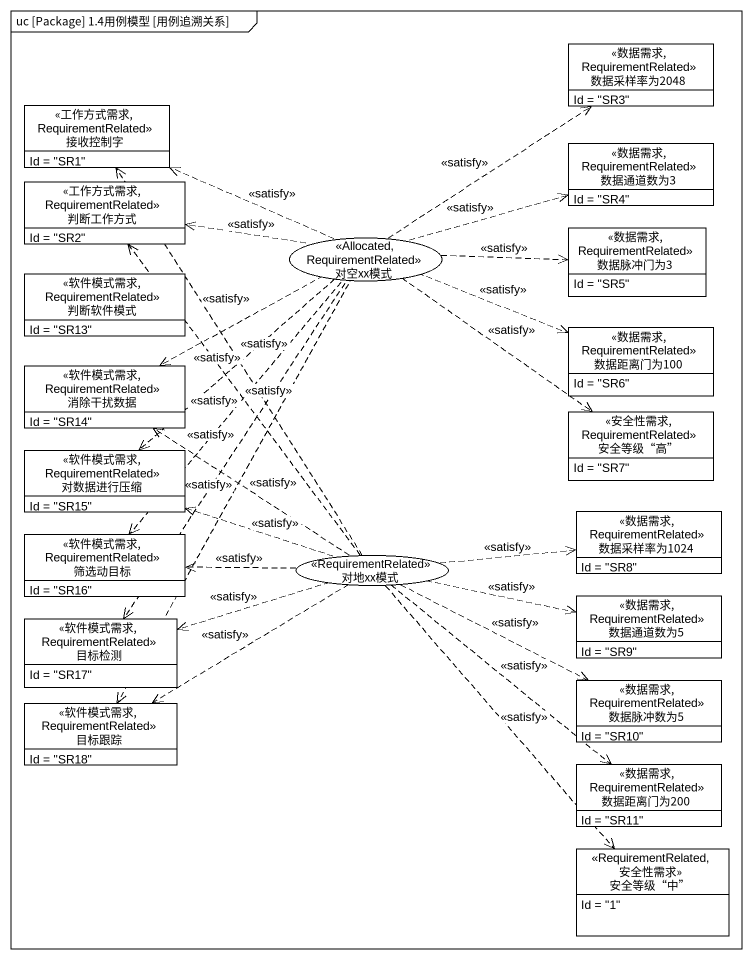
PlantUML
@startuml
mainframe uc [Package] 1.4用例模型 [用例追溯关系]
allowmixing
hide circle
hide empty members
class 数据采样率为2048 <<数据需求, RequirementRelated>> {
  Id = "SR3"
}
class 接收控制字 <<工作方式需求, RequirementRelated>> {
  Id = "SR1"
}
class 判断工作方式 <<工作方式需求, RequirementRelated>> {
  Id = "SR2"
}
class 数据通道数为3 <<数据需求, RequirementRelated>> {
  Id = "SR4"
}
class 数据脉冲门为3 <<数据需求, RequirementRelated>> {
  Id = "SR5"
}
class 判断软件模式 <<软件模式需求, RequirementRelated>> {
  Id = "SR13"
}
usecase 对空xx模式 <<Allocated, RequirementRelated>>
class 数据距离门为100 <<数据需求, RequirementRelated>> {
  Id = "SR6"
}
class 消除干扰数据 <<软件模式需求, RequirementRelated>> {
  Id = "SR14"
}
class "安全等级“高”" as 安全等级_高 <<安全性需求, RequirementRelated>> {
  Id = "SR7"
}
class 对数据进行压缩 <<软件模式需求, RequirementRelated>> {
  Id = "SR15"
}
class 数据采样率为1024 <<数据需求, RequirementRelated>> {
  Id = "SR8"
}
class 筛选动目标 <<软件模式需求, RequirementRelated>> {
  Id = "SR16"
}
usecase 对地xx模式 <<RequirementRelated>>
class 目标检测 <<软件模式需求, RequirementRelated>> {
  Id = "SR17"
}
class 数据通道数为5 <<数据需求, RequirementRelated>> {
  Id = "SR9"
}
class 目标跟踪 <<软件模式需求, RequirementRelated>> {
  Id = "SR18"
}
class 数据脉冲数为5 <<数据需求, RequirementRelated>> {
  Id = "SR10"
}
class 数据距离门为200 <<数据需求, RequirementRelated>> {
  Id = "SR11"
}
class "安全等级“中”" as 安全等级_中 <<RequirementRelated, 安全性需求>> {
  Id = "1"
}
对空xx模式 .up.> 数据采样率为2048 : <<satisfy>>
对空xx模式 .left.> 接收控制字 : <<satisfy>>
对空xx模式 .left.> 判断工作方式 : <<satisfy>>
对空xx模式 .right.> 数据通道数为3 : <<satisfy>>
对空xx模式 .right.> 数据脉冲门为3 : <<satisfy>>
对空xx模式 .right.> 数据距离门为100 : <<satisfy>>
对空xx模式 .left.> 消除干扰数据 : <<satisfy>>
对空xx模式 ..> 安全等级_高 : <<satisfy>>
对空xx模式 ..> 对数据进行压缩 : <<satisfy>>
对空xx模式 ..> 筛选动目标 : <<satisfy>>
对空xx模式 ..> 目标检测 : <<satisfy>>
对空xx模式 ..> 目标跟踪 : <<satisfy>>
对地xx模式 .up.> 接收控制字 : <<satisfy>>
对地xx模式 .up.> 判断工作方式 : <<satisfy>>
对地xx模式 .up.> 消除干扰数据 : <<satisfy>>
对地xx模式 .left.> 对数据进行压缩 : <<satisfy>>
对地xx模式 .right.> 数据采样率为1024 : <<satisfy>>
对地xx模式 .left.> 筛选动目标 : <<satisfy>>
对地xx模式 .left.> 目标检测 : <<satisfy>>
对地xx模式 .right.> 数据通道数为5 : <<satisfy>>
对地xx模式 ..> 目标跟踪 : <<satisfy>>
对地xx模式 .right.> 数据脉冲数为5 : <<satisfy>>
对地xx模式 ..> 数据距离门为200 : <<satisfy>>
对地xx模式 ..> 安全等级_中 : <<satisfy>>
@enduml
